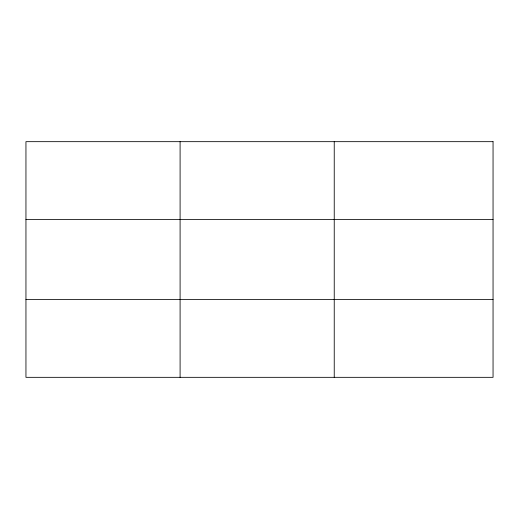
<?xml version="1.0" encoding="UTF-8"?>
<svg xmlns="http://www.w3.org/2000/svg" width="519" height="519" viewBox="0 0 519 519"><rect width="100%" height="100%" fill="white"/><g stroke="black" fill="none" stroke-linecap="round" stroke-linejoin="round"><path stroke-width="0.78" d="M180.093 377.332L180.093 141.668M334.236 377.332L334.236 141.668M25.95 219.44L493.05 219.44M25.95 299.56L493.05 299.56M493.05 141.668L493.05 377.332L25.95 377.332L25.95 141.668L493.05 141.668"/></g></svg>
